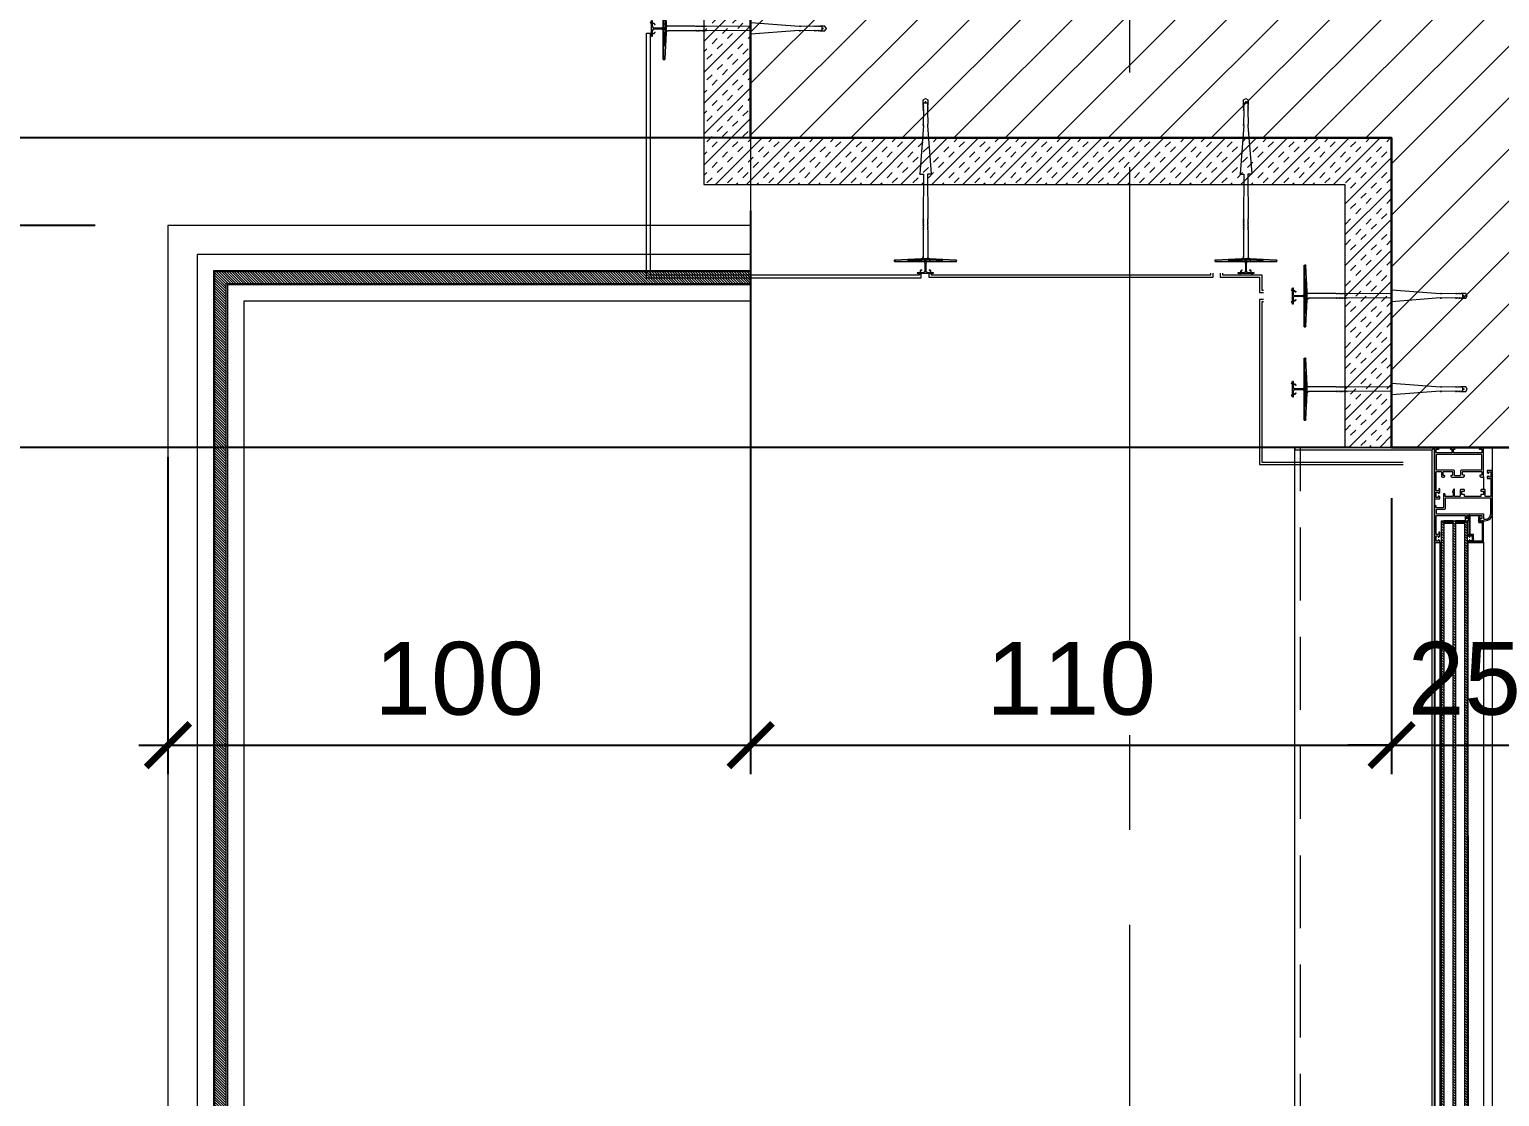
# Model space of a CAD drawing. Header units: centimetres. Extents: x 105417 to 110818, y -55119 to -48326.
# Drawn here: x 106085.6 to 106337.9, y -51781.9 to -51598.7 of the extents above; entities that cross this region are included whole.
import ezdxf

# ---------------------------------------------------------------- set-up
doc = ezdxf.new("R2010")
doc.units = ezdxf.units.CM
doc.header["$LTSCALE"] = 50
doc.header["$MEASUREMENT"] = 0
for name, pattern in [('AUSGEZOGEN', [0]), ('AXES', [2, 1.25, -0.25, 0.25, -0.25]), ('CACHE', [0.375, 0.25, -0.125]), ('CORNER', [20, 0, -20])]:
    doc.linetypes.add(name, pattern=pattern)
doc.layers.get('0').update_dxf_attribs({"color": 8})
for name, color, linetype in [('AXES', 10, 'AXES'), ('BORD', 5, 'Continuous'), ('COTE 50ème', 1, 'Continuous')]:
    doc.layers.add(name, color=color, linetype=linetype)
for name, color, linetype, lineweight in [('CONSOLE ISOL.', 214, 'Continuous', 15), ('ISOLATION', 252, 'Continuous', 0), ('MACONNERIE COUPE', 7, 'Continuous', 30), ('MACONNERIE HACHURE', 253, 'Continuous', 13), ('WD_Corner', 154, 'Continuous', 5), ('WD_Dowel', 154, 'Continuous', 5), ('WD_Text_Legende', 154, 'AUSGEZOGEN', 5), ('WINDOWS', 21, 'Continuous', 5)]:
    doc.layers.add(name, color=color, linetype=linetype, lineweight=lineweight)
doc.layers.add('HYPALON', color=7, linetype='Continuous', true_color=0xffaa00)
doc.layers.add('WD_Assist1', color=6, linetype='CORNER', lineweight=0, plot=False)
doc.styles.add('RS_TXT_50', font='arial.ttf', dxfattribs={"height": 12.5})
doc.dimstyles.new('RS_50CM_LINEAIRE', dxfattribs={"dimscale": 5, "dimtxt": 12.5, "dimasz": 1.5, "dimexe": 1, "dimexo": 2.5, "dimgap": 1, "dimtad": 1, "dimdec": 1, "dimrnd": 0.5, "dimdsep": 46, "dimtxsty": 'RS_TXT_50', "dimblk1": 'ARCHTICK', "dimblk2": 'ARCHTICK', "dimsah": 1, "dimcen": 2.5, "dimdle": 1, "dimclrt": 4, "dimadec": 0, "dimazin": 2, "dimtfac": 1, "dimtdec": 1, "dimtix": 1, "dimtmove": 2, "dimatfit": 3, "dimfxl": 1, "dimtolj": 1, "dimtzin": 0, "dimarcsym": 0})

# ---------------------------------------------------------------- blocks, each defined once
blk = doc.blocks.new('DRITARE POS 1')
at = {"layer": 'WINDOWS'}
h = blk.add_hatch(dxfattribs=at)
h.set_pattern_fill('ANSI31', color=140, scale=2.5, angle=450)
h.set_pattern_definition([(135, (-46708.9128, -43897.46996), (-0.2209708691, -0.2209708691), [])])
h.paths.add_polyline_path([(-8.71, -124.96), (-8.71, -12.58), (-8.31, -12.58), (-8.31, -124.96)])
h.paths.add_polyline_path([(-6.71, -124.96), (-6.71, -12.58), (-6.31, -12.58), (-6.31, -124.96)])
h.paths.add_polyline_path([(-4.71, -124.96), (-4.71, -12.58), (-4.31, -12.58), (-4.31, -124.96)])
at = {"layer": 'WINDOWS', "transparency": 33554559}
h = blk.add_hatch(dxfattribs=at)
h.set_pattern_fill('ANSI31', color=140, angle=450)
h.set_pattern_definition([(135, (-46708.90849, -43880.46996), (-0.08838834765, -0.08838834765), [])])
h.paths.add_polyline_path([(-6.71, -12.58), (-8.31, -12.58), (-8.31, -12.98), (-6.71, -12.98)])
h.paths.add_polyline_path([(-4.71, -12.58), (-6.31, -12.58), (-6.31, -12.98), (-4.71, -12.98)])
h.paths.add_polyline_path([(-6.71, -124.56), (-8.31, -124.56), (-8.31, -124.96), (-6.71, -124.96)])
h.paths.add_polyline_path([(-4.71, -124.56), (-6.31, -124.56), (-6.31, -124.96), (-4.71, -124.96)])
h = blk.add_hatch(dxfattribs=at)
h.set_pattern_fill('ANSI31', color=256, angle=450)
h.set_pattern_definition([(135, (-46708.71279, -43842.46996), (-0.08838834765, -0.08838834765), [])])
h.paths.add_polyline_path([(-1.74, -12.58), (-1.74, -12.64), (-2.09, -12.64, -0.414214), (-2.15, -12.58), (-2.15, -12.21, -0.247394), (-2.13, -12.16, 1.657435), (-2.37, -12.03), (-2.37, -12.77, 0.414214), (-2.28, -12.86), (-1.81, -12.86, -0.414214), (-1.72, -12.95), (-1.72, -16, -0.414214), (-1.81, -16.09), (-3.16, -16.09, -0.414214), (-3.22, -16.03), (-3.22, -15.03, 0.414214), (-3.31, -14.93), (-3.76, -14.93, -0.414214), (-3.82, -14.88), (-3.82, -11.74, 0.737396), (-3.99, -11.69), (-4.23, -12.04, 0.603122), (-4.15, -12.19), (-4.08, -12.19, -0.414214), (-4.02, -12.25), (-4.02, -14.93), (-4.06, -14.93, 0.414214), (-4.12, -14.99), (-4.12, -15.19, 0.250765), (-4.09, -15.24), (-3.92, -15.37, 0.599022), (-3.84, -15.33), (-3.84, -15.25, -0.414214), (-3.78, -15.19), (-3.52, -15.19, -0.414214), (-3.46, -15.25), (-3.46, -16, -0.414214), (-3.52, -16.05), (-3.78, -16.05, -0.414214), (-3.84, -16), (-3.84, -15.92, 0.599022), (-3.92, -15.88), (-4.09, -16.01, 0.250765), (-4.12, -16.05), (-4.12, -16.26, 0.414214), (-4.06, -16.31), (-1.55, -16.31, 0.414214), (-1.5, -16.26), (-1.5, -12.64), (-1.5, -12.58)])
at = {"layer": 'WINDOWS', "color": 165, "linetype": 'CACHE'}
blk.add_line((-32.9, -270), (-32.9, 0), dxfattribs=at)
at = {"layer": 'WINDOWS'}
for p, q in [((-1.5, -4.97), (-1.5, -7.22)), ((-9.9, -8.75), (-9.9, -10.08)), ((-0.01, -11.48), (0, -126.13)), ((-9.89, -16.28), (-9.89, -121.28)), ((-9, -16.26), (-9, -121.28)), ((-4.11, -121.28), (-4.12, -16.26)), ((-1.5, -16.26), (-1.49, -121.28))]:
    blk.add_line(p, q, dxfattribs=at)
at = {"layer": 'WINDOWS', "color": 165}
for points in [[(-9.9, 0), (-9.9, -270), (-33.9, -270), (-33.9, 0)], [(-9.9, 0), (-33.9, 0), (-33.9, -0.4), (-10.3, -0.4)], [(-10.3, -269.6), (-10.3, -0.4), (-9.9, 0), (-9.9, -270)], [(0, 0), (0, -270), (10, -270), (10, 0)]]:
    blk.add_lwpolyline(points, close=True, dxfattribs=at)
at = {"layer": 'WINDOWS'}
for points in [[(-7.08, -5), (-7.02, -5.06, 0.198912), (-6.98, -5.08), (-4.97, -5.08, 0.198912), (-4.93, -5.06), (-4.78, -4.91, 0.198912), (-4.76, -4.87), (-4.76, -4.8, 0.414214), (-4.82, -4.74), (-5.01, -4.74, -0.340481), (-5.14, -4.65), (-5.14, -4.24, -0.414214), (-5.04, -4.14), (-1.87, -4.14, -0.414214), (-1.78, -4.24), (-1.78, -4.65, -0.414214), (-1.87, -4.74), (-2.09, -4.74, 0.414214), (-2.15, -4.8), (-2.15, -4.87, 0.198912), (-2.13, -4.91), (-1.98, -5.06, 0.198912), (-1.94, -5.08), (-1.55, -5.08, 0.414214), (-1.5, -5.02), (-1.5, -0.06, 0.414214), (-1.55, 0), (-2.13, 0, 0.322823), (-2.19, -0.04), (-2.24, -0.21, 0.511918), (-2.19, -0.28), (-1.87, -0.28, -0.414214), (-1.78, -0.37), (-1.78, -0.84, -0.414214), (-1.87, -0.93), (-6.57, -0.93, -0.414214), (-6.67, -0.84), (-6.67, -0.37, -0.414214), (-6.57, -0.28), (-6.44, -0.28, 0.511918), (-6.39, -0.21), (-6.45, -0.04, 0.322823), (-6.5, 0), (-7.12, 0, 0.322823), (-7.17, -0.04), (-7.23, -0.21, 0.511918), (-7.17, -0.28), (-7.04, -0.28, -0.414214), (-6.95, -0.37), (-6.95, -0.84, -0.414214), (-7.04, -0.93), (-9.52, -0.93, -0.414214), (-9.62, -0.84), (-9.62, -0.37, -0.414214), (-9.52, -0.28), (-9.21, -0.28, 0.511918), (-9.15, -0.21), (-9.21, -0.04, 0.322823), (-9.26, 0), (-9.84, 0, 0.414214), (-9.9, -0.06), (-9.9, -8.75, 0.414214), (-9.84, -8.81), (-9.06, -8.81, 0.414214), (-9, -8.75), (-9, -8.51, 0.250765), (-9.03, -8.47), (-9.19, -8.35, 0.599022), (-9.28, -8.4), (-9.28, -8.51, -0.414214), (-9.34, -8.57), (-9.6, -8.57, -0.414214), (-9.65, -8.51), (-9.65, -7.73, -0.414214), (-9.6, -7.67), (-9.34, -7.67, -0.414214), (-9.28, -7.73), (-9.28, -7.8, 0.599022), (-9.19, -7.85), (-9.03, -7.74, 0.250765), (-9, -7.69), (-9, -7.16, 1), (-9.21, -7.16), (-9.21, -7.37, -0.414214), (-9.26, -7.43), (-9.56, -7.43, -0.414214), (-9.62, -7.37), (-9.62, -4.2, -0.414214), (-9.56, -4.14), (-8.83, -4.14, -0.414214), (-8.74, -4.24), (-8.74, -4.89, 0.414214), (-8.55, -5.08), (-8.3, -5.08, 0.198912), (-8.26, -5.06), (-8.2, -5, 0.198912), (-8.18, -4.96), (-8.18, -4.85, 0.414214), (-8.24, -4.8), (-8.4, -4.8, -0.414214), (-8.46, -4.74), (-8.46, -4.24, -0.414214), (-8.37, -4.14), (-6.91, -4.14, -0.414214), (-6.82, -4.24), (-6.82, -4.74, -0.414214), (-6.87, -4.8), (-7.04, -4.8, 0.414214), (-7.1, -4.85), (-7.1, -4.96, 0.198912)], [(0, -4.01, 0.414214), (-0.06, -3.96), (-0.84, -3.96, 0.414214), (-0.9, -4.01), (-0.9, -4.22, 0.250765), (-0.88, -4.27), (-0.71, -4.4, 0.599022), (-0.62, -4.35), (-0.62, -4.26, -0.414214), (-0.56, -4.2), (-0.3, -4.2, -0.414214), (-0.25, -4.26), (-0.25, -5.04, -0.414214), (-0.3, -5.1), (-0.56, -5.1, -0.414214), (-0.62, -5.04), (-0.62, -4.95, 0.599022), (-0.71, -4.9), (-0.88, -5.03, 0.250765), (-0.9, -5.08), (-0.9, -5.28, 0.414214), (-0.84, -5.34), (-0.34, -5.34, -0.414214), (-0.28, -5.39), (-0.28, -8.34, -0.414214), (-0.38, -8.44), (-1.12, -8.44, -0.414214), (-1.22, -8.34), (-1.22, -7.32, 0.414214), (-1.31, -7.22), (-1.87, -7.22, 0.414214), (-1.96, -7.32), (-1.96, -7.45, 0.414214), (-1.91, -7.5), (-1.55, -7.5, -0.414214), (-1.5, -7.56), (-1.5, -8.01, -0.414214), (-1.55, -8.06), (-1.91, -8.06, 0.414214), (-1.96, -8.12), (-1.96, -8.38, -0.414214), (-2.02, -8.44), (-4.71, -8.44, -0.414214), (-4.76, -8.38), (-4.76, -8.12, 0.414214), (-4.82, -8.06), (-5.17, -8.06, -0.414214), (-5.23, -8.01), (-5.23, -7.56, -0.414214), (-5.17, -7.5), (-4.82, -7.5, 0.414214), (-4.76, -7.45), (-4.76, -7.32, 0.414214), (-4.86, -7.22), (-5.42, -7.22, 0.414214), (-5.51, -7.32), (-5.51, -8.34, -0.414214), (-5.6, -8.44), (-6.39, -8.44, -0.414214), (-6.48, -8.34), (-6.48, -7.22, 0.809546), (-6.66, -7.19), (-6.85, -7.61, 0.543142), (-6.8, -7.69, -0.414214), (-6.74, -7.75), (-6.74, -8.34, -0.414214), (-6.84, -8.44), (-8.07, -8.44, -0.414214), (-8.12, -8.38), (-8.12, -8.03, 0.414214), (-8.18, -7.97), (-8.35, -7.97, 0.414214), (-8.4, -8.03), (-8.4, -10.25, -0.414214), (-8.5, -10.34), (-9.56, -10.34, -0.414214), (-9.62, -10.29), (-9.62, -10.08, 0.414214), (-9.67, -10.02), (-9.84, -10.02, 0.414214), (-9.9, -10.08), (-9.9, -16.26, 0.414214), (-9.84, -16.31), (-9.06, -16.31, 0.414214), (-9, -16.26), (-9, -16.05, 0.250765), (-9.03, -16.01), (-9.19, -15.88, 0.599022), (-9.28, -15.92), (-9.28, -16.02, -0.414214), (-9.34, -16.07), (-9.6, -16.07, -0.414214), (-9.65, -16.02), (-9.65, -15.23, -0.414214), (-9.6, -15.18), (-9.34, -15.18, -0.414214), (-9.28, -15.23), (-9.28, -15.33, 0.599022), (-9.19, -15.37), (-9.03, -15.24, 0.250765), (-9, -15.19), (-9, -14.62, 0.414214), (-9.06, -14.56), (-9.15, -14.56, 0.414214), (-9.21, -14.62), (-9.21, -14.88, -0.414214), (-9.26, -14.93), (-9.56, -14.93, -0.414214), (-9.62, -14.88), (-9.62, -11.7, -0.414214), (-9.56, -11.65), (-4.73, -11.65, -0.414214), (-4.68, -11.7), (-4.68, -12.53, 0.414214), (-4.62, -12.58), (-4.23, -12.58, 0.198912), (-4.19, -12.56), (-4.04, -12.41, 0.198912), (-4.02, -12.37), (-4.02, -12.3, 0.414214), (-4.08, -12.25), (-4.3, -12.25, -0.414214), (-4.4, -12.15), (-4.4, -11.74, -0.414214), (-4.3, -11.65), (-1.87, -11.65, -0.414214), (-1.78, -11.74), (-1.78, -12.15, -0.414214), (-1.87, -12.25), (-2.09, -12.25, 0.414214), (-2.15, -12.3), (-2.15, -12.37, 0.198912), (-2.13, -12.41), (-1.98, -12.56, 0.198912), (-1.94, -12.58), (-1.22, -12.58, 0.414214), (0, -11.37)], [(-1.5, -12.21, 0.414214), (-1.4, -12.3), (-1.18, -12.3), (-1.18, -12.3, 0.414214), (-0.28, -11.37), (-0.28, -8.77, 0.414214), (-0.34, -8.72), (-8.07, -8.72, 0.414214), (-8.12, -8.77), (-8.12, -10.53, -0.414214), (-8.22, -10.62), (-9.52, -10.62, 0.414214), (-9.62, -10.71), (-9.62, -11.27, 0.414214), (-9.52, -11.37), (-1.59, -11.37, -0.414214), (-1.5, -11.46)], [(-1.74, -12.64), (-2.09, -12.64, -0.414214), (-2.15, -12.58), (-2.15, -12.21, -0.247394), (-2.13, -12.16, 1.657435), (-2.37, -12.03), (-2.37, -12.77, 0.414214), (-2.28, -12.86), (-1.81, -12.86, -0.414214), (-1.72, -12.95), (-1.72, -16, -0.414214), (-1.81, -16.09), (-3.16, -16.09, -0.414214), (-3.22, -16.03), (-3.22, -15.03, 0.414214), (-3.31, -14.93), (-3.76, -14.93, -0.414214), (-3.82, -14.88), (-3.82, -11.74, 0.737396), (-3.99, -11.69), (-4.23, -12.04, 0.603122), (-4.15, -12.19), (-4.08, -12.19, -0.414214), (-4.02, -12.25), (-4.02, -14.93), (-4.06, -14.93, 0.414214), (-4.12, -14.99), (-4.12, -15.19, 0.250765), (-4.09, -15.24), (-3.92, -15.37, 0.599022), (-3.84, -15.33), (-3.84, -15.25, -0.414214), (-3.78, -15.19), (-3.52, -15.19, -0.414214), (-3.46, -15.25), (-3.46, -16, -0.414214), (-3.52, -16.05), (-3.78, -16.05, -0.414214), (-3.84, -16), (-3.84, -15.92, 0.599022), (-3.92, -15.88), (-4.09, -16.01, 0.250765), (-4.12, -16.05), (-4.12, -16.26, 0.414214), (-4.06, -16.31), (-1.55, -16.31, 0.414214), (-1.5, -16.26), (-1.5, -12.64), (-1.5, -12.58), (-1.74, -12.58)]]:
    blk.add_lwpolyline(points, format="xyb", close=True, dxfattribs=at)
for points in [[(-9.9, -270), (-9.9, 0), (0, 0), (0, -270)], [(-1.78, -1.27), (-1.83, -1.21), (-9.56, -1.21), (-9.62, -1.27), (-9.62, -3.81), (-9.56, -3.86), (-6.63, -3.86), (-6.54, -3.96), (-6.54, -4.7), (-6.44, -4.8), (-5.51, -4.8), (-5.42, -4.7), (-5.42, -3.96), (-5.32, -3.86), (-1.83, -3.86), (-1.78, -3.81)]]:
    blk.add_lwpolyline(points, close=True, dxfattribs=at)
at = {"layer": 'WINDOWS', "color": 140}
for points in [[(-8.71, -124.96), (-8.71, -12.58), (-8.31, -12.58), (-8.31, -124.96)], [(-6.71, -12.58), (-8.31, -12.58), (-8.31, -12.98), (-6.71, -12.98)], [(-6.71, -124.96), (-6.71, -12.58), (-6.31, -12.58), (-6.31, -124.96)], [(-4.71, -12.58), (-6.31, -12.58), (-6.31, -12.98), (-4.71, -12.98)], [(-4.71, -124.96), (-4.71, -12.58), (-4.31, -12.58), (-4.31, -124.96)]]:
    blk.add_lwpolyline(points, close=True, dxfattribs=at)
blk = doc.blocks.new('ankeri')
at = {"layer": 'WD_Assist1'}
for p, q in [((-2.32, 5.2), (-2.54, 0.59)), ((-2.22, 5.3), (-2.32, 5.2)), ((-2, 5.3), (-2.22, 5.3)), ((-2, -5.3), (-2, 5.3)), ((-29.75, 0.39), (-30, 0)), ((-30, 0), (-29.75, -0.39)), ((-2.76, 0.39), (-29.75, 0.39)), ((-2.54, 0.59), (-2.76, 0.39)), ((-29.75, -0.39), (-2.76, -0.39)), ((-2.76, -0.39), (-2.54, -0.59)), ((-2.54, -0.59), (-2.32, -5.2)), ((-2.32, -5.2), (-2.22, -5.3)), ((-2.22, -5.3), (-2, -5.3))]:
    blk.add_line(p, q, dxfattribs=at)
at = {"layer": 'WD_Corner', "lineweight": 5}
blk.add_lwpolyline([(-2, 0.1), (-1.85, 0.1, -1), (-1.75, 0.1), (-0.25, 0.1, 0.185242), (-0.1, 0.55), (-0.1, 0.72), (-0.15, 0.73), (-0.15, 0.74), (-0.1, 0.75), (-0.1, 0.85), (-0.3, 0.85), (-0.3, 0.8), (-0.32, 0.8), (-0.33, 0.85), (-0.38, 0.85), (-0.5, 0.73), (-0.47, 0.68), (-0.48, 0.68), (-0.53, 0.7), (-0.54, 0.69), (-0.51, 0.65), (-0.54, 0.62), (-0.61, 0.69), (-0.4, 0.9), (-0.1, 0.9), (-0.1, 1.4), (0, 1.4), (0.05, 1.2), (0, 1.2), (0.05, 1.1), (0, 1.1), (0.25, 1), (0, 1), (0, -1), (0.25, -1), (0, -1.1), (0.05, -1.1), (0, -1.2), (0.05, -1.2), (0, -1.4), (-0.1, -1.4), (-0.1, -0.9), (-0.4, -0.9), (-0.61, -0.69), (-0.54, -0.62), (-0.51, -0.65), (-0.54, -0.69), (-0.53, -0.7), (-0.48, -0.68), (-0.47, -0.68), (-0.5, -0.73), (-0.38, -0.85), (-0.33, -0.85), (-0.32, -0.8), (-0.3, -0.8), (-0.3, -0.85), (-0.1, -0.85), (-0.1, -0.75), (-0.15, -0.74), (-0.15, -0.73), (-0.1, -0.72), (-0.1, -0.55, 0.185242), (-0.25, -0.1), (-1.75, -0.1, -1), (-1.85, -0.1), (-2, -0.1)], format="xyb", close=True, dxfattribs=at)
at = {"layer": 'WD_Dowel'}
for p, q in [((-2.32, 5.2), (-2.54, 0.74)), ((-2, 5.3), (-2.22, 5.3)), ((-2.11, 5.3), (-2.11, -5.3)), ((-2, 5.3), (-2, -5.3)), ((-2.11, 2.94), (-2.32, 2.94)), ((-2.32, 2.94), (-2.32, 0.74)), ((-29.75, 0.39), (-30, 0)), ((-30, 0), (-29.75, -0.39)), ((-28.88, 0.39), (-29.75, 0.39)), ((-29.47, 0.05), (-29.25, 0.09)), ((-29.47, 0.05), (-29.47, -0.05)), ((-29.25, 0.29), (-29.04, 0.37)), ((-29.25, 0.29), (-29.25, -0.29)), ((-28.88, 0.39), (-29.04, 0.34)), ((-29.04, 0.34), (-29.04, 0.37)), ((-28.82, 0.39), (-28.88, 0.39)), ((-28.82, 0.39), (-28.82, 0.34)), ((-28.82, 0.34), (-28.66, 0.39)), ((-28.61, 0.39), (-28.66, 0.39)), ((-28.61, 0.39), (-28.66, 0.39)), ((-28.61, 0.39), (-28.61, 0.34)), ((-28.61, 0.34), (-28.44, 0.39)), ((-28.39, 0.39), (-28.44, 0.39)), ((-28.39, 0.39), (-28.39, 0.34)), ((-28.39, 0.34), (-28.23, 0.39)), ((-28.17, 0.39), (-28.23, 0.39)), ((-28.17, 0.39), (-28.17, 0.34)), ((-28.17, 0.34), (-28.01, 0.39)), ((-27.96, 0.39), (-28.01, 0.39)), ((-27.96, 0.39), (-27.96, 0.34)), ((-27.96, 0.34), (-25.61, 0.39)), ((-25.56, 0.39), (-25.61, 0.39)), ((-25.56, 0.39), (-25.56, 0.34)), ((-25.56, 0.34), (-25.4, 0.39)), ((-25.34, 0.39), (-25.4, 0.39)), ((-25.34, 0.34), (-17.05, 0.99)), ((-25.34, 0.39), (-25.34, 0.34)), ((-17, 0.99), (-17.05, 0.99)), ((-17, 0.99), (-17, 0.34)), ((-17, 0.34), (-9.36, 0.39)), ((-9.3, 0.39), (-9.36, 0.39)), ((-9.3, 0.39), (-9.3, 0.34)), ((-9.3, 0.34), (-9.14, 0.39)), ((-9.09, 0.39), (-9.14, 0.39)), ((-9.09, 0.39), (-9.09, 0.34)), ((-9.09, 0.34), (-8.93, 0.39)), ((-8.87, 0.39), (-8.93, 0.39)), ((-8.87, 0.39), (-8.87, 0.34)), ((-8.87, 0.34), (-8.71, 0.39)), ((-8.66, 0.39), (-8.71, 0.39)), ((-8.66, 0.39), (-8.66, 0.34)), ((-8.66, 0.34), (-8.5, 0.39)), ((-8.44, 0.39), (-8.5, 0.39)), ((-8.44, 0.39), (-8.44, 0.34)), ((-8.44, 0.34), (-8.28, 0.39)), ((-8.23, 0.39), (-8.28, 0.39)), ((-8.23, 0.39), (-8.23, 0.34)), ((-8.23, 0.34), (-8.06, 0.39)), ((-8.01, 0.39), (-8.06, 0.39)), ((-8.01, 0.39), (-8.01, 0.34)), ((-8.01, 0.34), (-7.85, 0.39)), ((-7.79, 0.39), (-7.85, 0.39)), ((-7.79, 0.39), (-7.79, 0.34)), ((-7.79, 0.34), (-7.63, 0.39)), ((-7.58, 0.39), (-7.63, 0.39)), ((-7.58, 0.39), (-7.58, 0.34)), ((-7.58, 0.34), (-7.42, 0.39)), ((-7.42, 0.39), (-2.76, 0.39)), ((-2.54, 0.74), (-2.54, -0.74)), ((-2.54, 0.74), (-2.11, 0.74)), ((-2.11, 0.1), (-2.54, 0.1)), ((-2.32, 0.1), (-2.32, 0.74)), ((-29.75, -0.39), (-28.88, -0.39)), ((-29.25, -0.1), (-29.47, -0.05)), ((-29.25, -0.29), (-29.04, -0.37)), ((-29.04, -0.37), (-29.04, -0.34)), ((-29.04, -0.34), (-28.88, -0.39)), ((-28.82, -0.39), (-28.88, -0.39)), ((-28.82, -0.39), (-28.82, -0.34)), ((-28.82, -0.34), (-28.66, -0.39)), ((-28.61, -0.39), (-28.66, -0.39)), ((-28.61, -0.39), (-28.61, -0.34)), ((-28.61, -0.34), (-28.44, -0.39)), ((-28.39, -0.39), (-28.44, -0.39)), ((-28.39, -0.39), (-28.39, -0.34)), ((-28.39, -0.34), (-28.23, -0.39)), ((-28.17, -0.39), (-28.23, -0.39)), ((-28.17, -0.39), (-28.17, -0.34)), ((-28.17, -0.34), (-28.01, -0.39)), ((-27.96, -0.39), (-28.01, -0.39)), ((-27.96, -0.39), (-27.96, -0.34)), ((-27.96, -0.34), (-25.61, -0.39)), ((-25.56, -0.39), (-25.61, -0.39)), ((-25.56, -0.39), (-25.56, -0.34)), ((-25.56, -0.34), (-25.4, -0.39)), ((-25.34, -0.39), (-25.4, -0.39)), ((-25.34, -0.39), (-25.34, -0.34)), ((-25.34, -0.34), (-17.05, -0.99)), ((-17, -0.99), (-17.05, -0.99)), ((-17, -0.99), (-17, -0.34)), ((-17, -0.34), (-9.36, -0.39)), ((-9.3, -0.39), (-9.36, -0.39)), ((-9.3, -0.39), (-9.3, -0.34)), ((-9.3, -0.34), (-9.14, -0.39)), ((-9.09, -0.39), (-9.14, -0.39)), ((-9.09, -0.39), (-9.09, -0.34)), ((-9.09, -0.34), (-8.93, -0.39)), ((-8.87, -0.39), (-8.93, -0.39)), ((-8.87, -0.39), (-8.87, -0.34)), ((-8.87, -0.34), (-8.71, -0.39)), ((-8.66, -0.39), (-8.71, -0.39)), ((-8.66, -0.39), (-8.66, -0.34)), ((-8.66, -0.34), (-8.5, -0.39)), ((-8.44, -0.39), (-8.5, -0.39)), ((-8.44, -0.39), (-8.44, -0.34)), ((-8.44, -0.34), (-8.28, -0.39)), ((-8.23, -0.39), (-8.28, -0.39)), ((-8.23, -0.39), (-8.23, -0.34)), ((-8.23, -0.34), (-8.06, -0.39)), ((-8.01, -0.39), (-8.06, -0.39)), ((-8.01, -0.39), (-8.01, -0.34)), ((-8.01, -0.34), (-7.85, -0.39)), ((-7.79, -0.39), (-7.85, -0.39)), ((-7.79, -0.39), (-7.79, -0.34)), ((-7.79, -0.34), (-7.63, -0.39)), ((-7.58, -0.39), (-7.63, -0.39)), ((-7.58, -0.39), (-7.58, -0.34)), ((-7.58, -0.34), (-7.42, -0.39)), ((-7.42, -0.39), (-2.76, -0.39)), ((-2.11, -0.1), (-2.54, -0.1)), ((-2.54, -0.74), (-2.11, -0.74)), ((-2.54, -0.74), (-2.32, -5.2)), ((-2.32, -0.74), (-2.32, -0.1)), ((-2.22, -2.94), (-2.32, -0.74)), ((-2.11, -2.94), (-2.22, -2.94)), ((-2, -5.3), (-2.22, -5.3))]:
    blk.add_line(p, q, dxfattribs=at)
for centre, major_axis, start_param, end_param in [((-2.22, 5.2), (0.108, 0), 1.570796, 3.141593), ((-2.76, 0.59), (0.216, 0), -1.570795, 0), ((-2.76, -0.59), (-0.216, 0), 3.141593, 4.712389), ((-2.22, -5.2), (0.108, 0), 3.141593, 4.712389)]:
    blk.add_ellipse(centre, major_axis=major_axis, ratio=0.909091, start_param=start_param, end_param=end_param, dxfattribs=at)
blk = doc.blocks.new('A$Ceb270309')
at = {"layer": 'AXES', "lineweight": 5, "ltscale": 1.3}
blk.add_line((-1265, 1580), (-1265, -1500), dxfattribs=at)
blk = doc.blocks.new('_ArchTick')
at = {"color": 0, "linetype": 'ByBlock', "const_width": 0.15}
blk.add_lwpolyline([(-0.5, -0.5), (0.5, 0.5)], dxfattribs=at)
blk = doc.blocks.new('*D983')
at = {"layer": 'COTE 50ème', "color": 0, "lineweight": -2, "ltscale": 0.5, "transparency": 16777216}
for p, q in [((106209.35, -51629.86), (106209.35, -51726.55)), ((106109.35, -51672.14), (106109.35, -51726.55)), ((106104.35, -51721.55), (106214.35, -51721.55))]:
    blk.add_line(p, q, dxfattribs=at)
at = {"layer": 'Defpoints', "color": 0, "ltscale": 0.5, "transparency": 16777216}
for p in [(106209.35, -51617.36), (106109.35, -51659.64), (106209.35, -51721.55)]:
    blk.add_point(p, dxfattribs=at)
at = {"layer": 'COTE 50ème', "color": 0, "lineweight": -2, "ltscale": 0.5, "transparency": 16777216, "xscale": 7.5, "yscale": 7.5, "zscale": 7.5, "rotation": 180}
blk.add_blockref('_ArchTick', (106109.35, -51721.55), dxfattribs=at)
at = {"layer": 'COTE 50ème', "color": 0, "lineweight": -2, "ltscale": 0.5, "transparency": 16777216, "xscale": 7.5, "yscale": 7.5, "zscale": 7.5}
blk.add_blockref('_ArchTick', (106209.35, -51721.55), dxfattribs=at)
at = {"layer": 'COTE 50ème', "color": 4, "ltscale": 0.5, "transparency": 16777216, "insert": (106159.35, -51710.17), "char_height": 12.5, "attachment_point": 5, "style": 'RS_TXT_50'}
blk.add_mtext('\\A1;100', dxfattribs=at)
blk = doc.blocks.new('*D984')
at = {"layer": 'COTE 50ème', "color": 0, "lineweight": -2, "ltscale": 0.5, "transparency": 16777216}
for p, q in [((106209.35, -51629.86), (106209.35, -51726.55)), ((106319.35, -51679.15), (106319.35, -51726.55)), ((106204.35, -51721.55), (106324.35, -51721.55))]:
    blk.add_line(p, q, dxfattribs=at)
at = {"layer": 'Defpoints', "color": 0, "ltscale": 0.5, "transparency": 16777216}
for p in [(106209.35, -51617.36), (106319.35, -51666.65), (106319.35, -51721.55)]:
    blk.add_point(p, dxfattribs=at)
at = {"layer": 'COTE 50ème', "color": 0, "lineweight": -2, "ltscale": 0.5, "transparency": 16777216, "xscale": 7.5, "yscale": 7.5, "zscale": 7.5, "rotation": 180}
blk.add_blockref('_ArchTick', (106209.35, -51721.55), dxfattribs=at)
at = {"layer": 'COTE 50ème', "color": 0, "lineweight": -2, "ltscale": 0.5, "transparency": 16777216, "xscale": 7.5, "yscale": 7.5, "zscale": 7.5}
blk.add_blockref('_ArchTick', (106319.35, -51721.55), dxfattribs=at)
at = {"layer": 'COTE 50ème', "color": 4, "ltscale": 0.5, "transparency": 16777216, "insert": (106264.35, -51710.17), "char_height": 12.5, "attachment_point": 5, "style": 'RS_TXT_50'}
blk.add_mtext('\\A1;110', dxfattribs=at)
blk = doc.blocks.new('*D985')
at = {"layer": 'COTE 50ème', "color": 0, "lineweight": -2, "ltscale": 0.5, "transparency": 16777216}
for p, q in [((106319.35, -51679.15), (106319.35, -51726.55)), ((106344.35, -51679.15), (106344.35, -51726.55)), ((106319.35, -51721.55), (106311.85, -51721.55)), ((106319.35, -51721.55), (106344.35, -51721.55)), ((106344.35, -51721.55), (106351.85, -51721.55))]:
    blk.add_line(p, q, dxfattribs=at)
at = {"layer": 'Defpoints', "color": 0, "ltscale": 0.5, "transparency": 16777216}
for p in [(106319.35, -51666.65), (106344.35, -51666.65), (106344.35, -51721.55)]:
    blk.add_point(p, dxfattribs=at)
at = {"layer": 'COTE 50ème', "color": 0, "lineweight": -2, "ltscale": 0.5, "transparency": 16777216, "xscale": 7.5, "yscale": 7.5, "zscale": 7.5}
blk.add_blockref('_ArchTick', (106319.35, -51721.55), dxfattribs=at)
at = {"layer": 'COTE 50ème', "color": 0, "lineweight": -2, "ltscale": 0.5, "transparency": 16777216, "xscale": 7.5, "yscale": 7.5, "zscale": 7.5, "rotation": 180}
blk.add_blockref('_ArchTick', (106344.35, -51721.55), dxfattribs=at)
at = {"layer": 'COTE 50ème', "color": 4, "ltscale": 0.5, "transparency": 16777216, "insert": (106331.85, -51710.17), "char_height": 12.5, "attachment_point": 5, "style": 'RS_TXT_50'}
blk.add_mtext('\\A1;25', dxfattribs=at)
blk = doc.blocks.new('*D1045')
at = {"layer": 'COTE 50ème', "color": 0, "lineweight": -2, "ltscale": 0.5, "transparency": 16777216}
for p, q in [((106056.92, -51945.47), (106056.92, -51665.47)), ((106312.44, -51670.47), (106051.92, -51670.47)), ((106323.94, -51940.47), (106051.92, -51940.47))]:
    blk.add_line(p, q, dxfattribs=at)
at = {"layer": 'Defpoints', "color": 0, "ltscale": 0.5, "transparency": 16777216}
for p in [(106056.92, -51670.47), (106324.94, -51670.47), (106336.44, -51940.47)]:
    blk.add_point(p, dxfattribs=at)
at = {"layer": 'COTE 50ème', "color": 0, "lineweight": -2, "ltscale": 0.5, "transparency": 16777216, "xscale": 7.5, "yscale": 7.5, "zscale": 7.5}
for p, rotation in [((106056.92, -51670.47), 90), ((106056.92, -51940.47), 270)]:
    blk.add_blockref('_ArchTick', p, dxfattribs=dict(at, rotation=rotation))
at = {"layer": 'COTE 50ème', "color": 4, "ltscale": 0.5, "transparency": 16777216, "insert": (106045.54, -51805.47), "char_height": 12.5, "attachment_point": 5, "rotation": 90, "style": 'RS_TXT_50'}
blk.add_mtext('\\A1;270', dxfattribs=at)
blk = doc.blocks.new('*D1046')
at = {"layer": 'COTE 50ème', "color": 0, "lineweight": -2, "ltscale": 0.5, "transparency": 16777216}
for p, q in [((106056.92, -51675.47), (106056.92, -51612.36)), ((106210.02, -51617.36), (106051.92, -51617.36)), ((106312.44, -51670.47), (106051.92, -51670.47))]:
    blk.add_line(p, q, dxfattribs=at)
at = {"layer": 'Defpoints', "color": 0, "ltscale": 0.5, "transparency": 16777216}
for p in [(106056.92, -51617.36), (106222.52, -51617.36), (106324.94, -51670.47)]:
    blk.add_point(p, dxfattribs=at)
at = {"layer": 'COTE 50ème', "color": 0, "lineweight": -2, "ltscale": 0.5, "transparency": 16777216, "xscale": 7.5, "yscale": 7.5, "zscale": 7.5}
for p, rotation in [((106056.92, -51617.36), 90), ((106056.92, -51670.47), 270)]:
    blk.add_blockref('_ArchTick', p, dxfattribs=dict(at, rotation=rotation))
at = {"layer": 'COTE 50ème', "color": 4, "ltscale": 0.5, "transparency": 16777216, "insert": (106045.54, -51643.92), "char_height": 12.5, "attachment_point": 5, "rotation": 90, "style": 'RS_TXT_50'}
blk.add_mtext('\\A1;53', dxfattribs=at)
blk = doc.blocks.new('*D1047')
at = {"layer": 'COTE 50ème', "color": 0, "lineweight": -2, "ltscale": 0.5, "transparency": 16777216}
for p, q in [((106056.92, -51622.36), (106056.92, -51522.36)), ((106209.35, -51527.36), (106051.92, -51527.36)), ((106210.02, -51617.36), (106051.92, -51617.36))]:
    blk.add_line(p, q, dxfattribs=at)
at = {"layer": 'Defpoints', "color": 0, "ltscale": 0.5, "transparency": 16777216}
for p in [(106056.92, -51527.36), (106221.85, -51527.36), (106222.52, -51617.36)]:
    blk.add_point(p, dxfattribs=at)
at = {"layer": 'COTE 50ème', "color": 0, "lineweight": -2, "ltscale": 0.5, "transparency": 16777216, "xscale": 7.5, "yscale": 7.5, "zscale": 7.5}
for p, rotation in [((106056.92, -51527.36), 90), ((106056.92, -51617.36), 270)]:
    blk.add_blockref('_ArchTick', p, dxfattribs=dict(at, rotation=rotation))
at = {"layer": 'COTE 50ème', "color": 4, "ltscale": 0.5, "transparency": 16777216, "insert": (106045.54, -51572.36), "char_height": 12.5, "attachment_point": 5, "rotation": 90, "style": 'RS_TXT_50'}
blk.add_mtext('\\A1;90', dxfattribs=at)
blk = doc.blocks.new('*D1059')
at = {"layer": 'COTE 50ème', "color": 0, "lineweight": -2, "ltscale": 0.5, "transparency": 16777216}
for p, q in [((106022.11, -50327.36), (106022.11, -51637.36)), ((106196.85, -50332.36), (106017.11, -50332.36)), ((106096.85, -51632.36), (106017.11, -51632.36))]:
    blk.add_line(p, q, dxfattribs=at)
at = {"layer": 'Defpoints', "color": 0, "ltscale": 0.5, "transparency": 16777216}
for p in [(106209.35, -50332.36), (106022.11, -51632.36), (106109.35, -51632.36)]:
    blk.add_point(p, dxfattribs=at)
at = {"layer": 'COTE 50ème', "color": 0, "lineweight": -2, "ltscale": 0.5, "transparency": 16777216, "xscale": 7.5, "yscale": 7.5, "zscale": 7.5}
for p, rotation in [((106022.11, -50332.36), 90), ((106022.11, -51632.36), 270)]:
    blk.add_blockref('_ArchTick', p, dxfattribs=dict(at, rotation=rotation))
at = {"layer": 'COTE 50ème', "color": 4, "ltscale": 0.5, "transparency": 16777216, "insert": (106010.72, -50982.36), "char_height": 12.5, "attachment_point": 5, "rotation": 90, "style": 'RS_TXT_50'}
blk.add_mtext('\\A1;1300', dxfattribs=at)
blk = doc.blocks.new('*D1060')
at = {"layer": 'COTE 50ème', "color": 0, "lineweight": -2, "ltscale": 0.5, "transparency": 16777216}
for p, q in [((106022.11, -51627.36), (106022.11, -51977.36)), ((106096.85, -51632.36), (106017.11, -51632.36)), ((106096.85, -51972.36), (106017.11, -51972.36))]:
    blk.add_line(p, q, dxfattribs=at)
at = {"layer": 'Defpoints', "color": 0, "ltscale": 0.5, "transparency": 16777216}
for p in [(106109.35, -51632.36), (106022.11, -51972.36), (106109.35, -51972.36)]:
    blk.add_point(p, dxfattribs=at)
at = {"layer": 'COTE 50ème', "color": 0, "lineweight": -2, "ltscale": 0.5, "transparency": 16777216, "xscale": 7.5, "yscale": 7.5, "zscale": 7.5}
for p, rotation in [((106022.11, -51632.36), 90), ((106022.11, -51972.36), 270)]:
    blk.add_blockref('_ArchTick', p, dxfattribs=dict(at, rotation=rotation))
at = {"layer": 'COTE 50ème', "color": 4, "ltscale": 0.5, "transparency": 16777216, "insert": (106010.72, -51802.36), "char_height": 12.5, "attachment_point": 5, "rotation": 90, "style": 'RS_TXT_50'}
blk.add_mtext('\\A1;340', dxfattribs=at)
blk = doc.blocks.new('*D1062')
at = {"layer": 'COTE 50ème', "color": 0, "lineweight": -2, "ltscale": 0.5, "transparency": 16777216}
for p, q in [((105995.75, -52042.36), (105995.75, -49967.36)), ((106966.85, -49972.36), (105990.75, -49972.36)), ((106196.86, -52037.36), (105990.75, -52037.36))]:
    blk.add_line(p, q, dxfattribs=at)
at = {"layer": 'Defpoints', "color": 0, "ltscale": 0.5, "transparency": 16777216}
for p in [(105995.75, -49972.36), (106979.35, -49972.36), (106209.36, -52037.36)]:
    blk.add_point(p, dxfattribs=at)
at = {"layer": 'COTE 50ème', "color": 0, "lineweight": -2, "ltscale": 0.5, "transparency": 16777216, "xscale": 7.5, "yscale": 7.5, "zscale": 7.5}
for p, rotation in [((105995.75, -49972.36), 90), ((105995.75, -52037.36), 270)]:
    blk.add_blockref('_ArchTick', p, dxfattribs=dict(at, rotation=rotation))
at = {"layer": 'COTE 50ème', "color": 4, "ltscale": 0.5, "transparency": 16777216, "insert": (105984.37, -51004.86), "char_height": 12.5, "attachment_point": 5, "rotation": 90, "style": 'RS_TXT_50'}
blk.add_mtext('\\A1;2065', dxfattribs=at)

msp = doc.modelspace()

# ---------------------------------------------------------------- hatches: boundary and pattern name
at = {"layer": 'ISOLATION', "transparency": 33554687}
h = msp.add_hatch(dxfattribs=at)
h.set_pattern_fill('INSUL', color=256, scale=10, angle=45)
h.set_pattern_definition([(45, (107309.3543, -53499.7897), (-2.6516504, 2.6516504), []), (45, (107308.4704, -53498.906), (-2.6516504, 2.6516504), [1.25, -1.25]), (45, (107307.5865, -53498.022), (-2.6516504, 2.6516504), [1.25, -1.25])])
h.paths.add_polyline_path([(106311.35, -51670.47), (106319.35, -51670.47), (106319.35, -51617.36), (106209.35, -51617.36), (106209.35, -51527.36), (106201.35, -51527.36), (106201.35, -51625.36), (106311.35, -51625.36)])
at = {"layer": 'MACONNERIE HACHURE'}
h = msp.add_hatch(dxfattribs=at)
h.set_pattern_fill('ANSI31', color=256, scale=50, style=0)
h.paths.add_polyline_path([(107979.35, -50366.36), (108090.35, -50366.36), (108090.35, -50324.36), (107979.35, -50324.36)])
h.paths.add_polyline_path([(107987.35, -50358.36), (108082.35, -50358.36), (108082.35, -50332.36), (107987.35, -50332.36)], flags=16)
h.paths.add_polyline_path([(106528.35, -50366.36), (106639.35, -50366.36), (106639.35, -50324.36), (106528.35, -50324.36)])
h.paths.add_polyline_path([(106536.35, -50358.36), (106631.35, -50358.36), (106631.35, -50332.36), (106536.35, -50332.36)], flags=16)
h.paths.add_polyline_path([(106399.35, -52012.36), (106344.35, -52012.36), (106344.35, -52037.36), (106399.35, -52037.36)])
h.paths.add_polyline_path([(106579.35, -52037.36), (106679.35, -52037.36), (106679.35, -52012.36), (106579.35, -52012.36)])
h.paths.add_polyline_path([(108409.35, -50417.36), (108409.35, -50357.36), (108384.35, -50357.36), (108384.35, -50417.36)])
h.paths.add_polyline_path([(107296.85, -50332.36), (107321.85, -50332.36), (107321.85, -50112.36), (107296.85, -50112.36)])
h.paths.add_polyline_path([(107614.35, -50142.36), (107639.35, -50142.36), (107639.35, -49972.36), (107521.85, -49972.36), (107521.85, -49997.36), (107614.35, -49997.36)])
h.paths.add_polyline_path([(107296.85, -50112.36), (107321.85, -50112.36), (107321.85, -49972.36), (107296.85, -49972.36)])
h.paths.add_polyline_path([(107004.35, -50142.36), (106979.35, -50142.36), (106979.35, -49972.36), (107096.85, -49972.36), (107096.85, -49997.36), (107004.35, -49997.36)])
h.paths.add_polyline_path([(108384.35, -50672.36), (108409.35, -50672.36), (108409.35, -50597.36), (108384.35, -50597.36)])
h.paths.add_polyline_path([(106209.35, -50417.36), (106209.35, -50357.36), (106234.35, -50357.36), (106234.35, -50417.36)])
h.paths.add_polyline_path([(106234.35, -50752.25), (106209.35, -50752.25), (106209.35, -50697.36), (106234.35, -50697.36)])
h.paths.add_polyline_path([(108384.35, -50752.25), (108409.35, -50752.25), (108409.35, -50697.36), (108384.35, -50697.36)])
h.paths.add_polyline_path([(106234.35, -51247.36), (106209.35, -51247.36), (106209.35, -51192.47), (106234.35, -51192.47)])
h.paths.add_polyline_path([(106754.35, -50947.8), (106869.35, -50947.8), (106869.35, -50997.8), (106754.35, -50997.8)])
h.paths.add_polyline_path([(106764.35, -50957.8), (106859.35, -50957.8), (106859.35, -50987.8), (106764.35, -50987.8)], flags=16)
h.paths.add_polyline_path([(107749.35, -50947.36), (107864.35, -50947.36), (107864.35, -50997.36), (107749.35, -50997.36)])
h.paths.add_polyline_path([(107759.35, -50957.36), (107854.35, -50957.36), (107854.35, -50987.36), (107759.35, -50987.36)], flags=16)
h.paths.add_polyline_path([(107059.35, -51297.36), (107079.35, -51297.36), (107079.35, -51307.36), (107059.35, -51307.36)])
h.paths.add_polyline_path([(107004.35, -50357.36), (107096.85, -50357.36), (107096.85, -50332.36), (107004.35, -50332.36)])
h.paths.add_polyline_path([(106619.47, -50617.36), (106644.47, -50617.36), (106644.47, -50672.36), (106619.47, -50672.36)])
h.paths.add_polyline_path([(106234.35, -51032.36), (106209.35, -51032.36), (106209.35, -50912.36), (106234.35, -50912.36)])
h.paths.add_polyline_path([(107044.35, -50768.68), (106979.35, -50768.68), (106979.35, -50746.68), (107004.35, -50746.68), (107004.35, -50756.68), (107044.35, -50756.68)])
h.paths.add_polyline_path([(106234.35, -50672.36), (106209.35, -50672.36), (106209.35, -50597.36), (106234.35, -50597.36)])
h.paths.add_polyline_path([(107149.35, -51567.36), (107059.35, -51567.36), (107059.35, -51487.36), (106906.35, -51487.36), (106906.35, -51582.35), (106894.35, -51582.35), (106894.35, -51462.36), (107059.35, -51462.36), (107059.35, -51407.36), (107079.35, -51407.36), (107079.35, -51511.36), (107149.35, -51511.36), (107149.35, -51462.36), (107184.35, -51462.36), (107184.35, -51482.36), (107174.35, -51482.36), (107174.35, -51532.36), (107149.35, -51532.36), (107149.35, -51516.36), (107079.35, -51516.36), (107079.35, -51542.36), (107149.35, -51542.36)])
h.paths.add_polyline_path([(106979.35, -50392.36), (107004.35, -50392.36), (107004.35, -50654.68), (106979.35, -50654.68), (106979.35, -50617.36), (106919.35, -50617.36), (106919.35, -50592.36), (106979.35, -50592.36)])
h.paths.add_polyline_path([(107039.35, -52012.36), (106906.35, -52012.36), (106906.35, -51858.36), (106894.35, -51858.36), (106894.35, -52012.36), (106859.35, -52012.36), (106859.35, -52037.36), (107039.35, -52037.36)])
h.paths.add_polyline_path([(106344.35, -51612.36), (106344.35, -51670.47), (106319.35, -51670.47), (106319.35, -51617.36), (106209.35, -51617.36), (106209.35, -51527.36), (106234.35, -51527.36), (106234.35, -51592.36), (106567.35, -51592.36), (106567.35, -51587.36), (106719.35, -51587.36), (106719.35, -51577.36), (106731.35, -51577.36), (106731.35, -51672.36), (106792.22, -51672.36), (106792.22, -51684.36), (106719.35, -51684.36), (106719.35, -51612.36)])
h.paths.add_polyline_path([(106782.35, -51277.36), (106782.35, -51371.36), (106770.35, -51371.36), (106770.35, -51297.36), (106632.35, -51297.36), (106632.35, -51463.36), (106770.35, -51463.36), (106770.35, -51453.36), (106782.35, -51453.36), (106782.35, -51475.36), (106731.35, -51475.36), (106731.35, -51485.36), (106719.35, -51485.36), (106719.35, -51475.36), (106612.35, -51475.36), (106612.35, -51297.36), (106344.35, -51297.36), (106344.35, -51277.36)])
h.paths.add_polyline_path([(107559.35, -51297.36), (107539.35, -51297.36), (107539.35, -51307.36), (107559.35, -51307.36)])
h.paths.add_polyline_path([(107614.35, -50357.36), (107521.85, -50357.36), (107521.85, -50332.36), (107614.35, -50332.36)])
h.paths.add_polyline_path([(107994.35, -50617.36), (107969.35, -50617.36), (107969.35, -50672.36), (107994.35, -50672.36)])
h.paths.add_polyline_path([(108384.35, -51032.36), (108409.35, -51032.36), (108409.35, -50912.36), (108384.35, -50912.36)])
h.paths.add_polyline_path([(107574.35, -50768.68), (107639.35, -50768.68), (107639.35, -50746.68), (107614.35, -50746.68), (107614.35, -50756.68), (107574.35, -50756.68)])
h.paths.add_polyline_path([(107129.19, -51192.36), (107079.35, -51192.36), (107079.35, -51152.36), (107129.19, -51152.36)])
h.paths.add_polyline_path([(107289.35, -51192.36), (107249.35, -51192.36), (107249.35, -51152.36), (107289.35, -51152.36)])
h.paths.add_polyline_path([(106344.35, -51940.47), (106319.35, -51940.47), (106319.35, -51987.36), (106344.35, -51987.36)])
h.paths.add_polyline_path([(106234.35, -51297.36), (106209.35, -51297.36), (106209.35, -51347.36), (106234.35, -51347.36)])
h.paths.add_polyline_path([(107489.52, -51192.36), (107539.35, -51192.36), (107539.35, -51152.36), (107489.52, -51152.36)])
h.paths.add_polyline_path([(107329.35, -51192.36), (107369.35, -51192.36), (107369.35, -51152.36), (107329.35, -51152.36)])
h.paths.add_polyline_path([(107174.35, -52012.36), (107194.35, -52012.36), (107194.35, -52037.36), (107174.35, -52037.36)])
h.paths.add_polyline_path([(107469.35, -51567.36), (107559.35, -51567.36), (107559.35, -51487.36), (107712.35, -51487.36), (107712.35, -51582.35), (107724.35, -51582.35), (107724.35, -51462.36), (107559.35, -51462.36), (107559.35, -51407.36), (107539.35, -51407.36), (107539.35, -51511.36), (107469.35, -51511.36), (107469.35, -51462.36), (107284.35, -51462.36), (107284.35, -51482.36), (107444.35, -51482.36), (107444.35, -51532.36), (107469.35, -51532.36), (107469.35, -51516.36), (107539.35, -51516.36), (107539.35, -51542.36), (107469.35, -51542.36)])
h.paths.add_polyline_path([(108274.35, -51940.47), (108299.35, -51940.47), (108299.35, -51987.36), (108274.35, -51987.36)])
h.paths.add_polyline_path([(107294.35, -50357.36), (107276.85, -50357.36), (107276.85, -50332.36), (107341.85, -50332.36), (107341.85, -50357.36), (107324.35, -50357.36), (107324.35, -50822.36), (107294.35, -50822.36)])
h.paths.add_polyline_path([(107639.35, -50392.36), (107614.35, -50392.36), (107614.35, -50654.68), (107639.35, -50654.68), (107639.35, -50617.36), (107699.35, -50617.36), (107699.35, -50592.36), (107639.35, -50592.36)])
h.paths.add_polyline_path([(107294.35, -52012.36), (107444.35, -52012.36), (107444.35, -52037.36), (107294.35, -52037.36)])
h.paths.add_polyline_path([(107579.35, -52012.36), (107712.35, -52012.36), (107712.35, -51858.36), (107724.35, -51858.36), (107724.35, -52012.36), (108274.35, -52012.36), (108274.35, -52037.36), (107579.35, -52037.36)])
h.paths.add_polyline_path([(108274.35, -51612.36), (108274.35, -51670.47), (108299.35, -51670.47), (108299.35, -51617.36), (108409.35, -51617.36), (108409.35, -51527.36), (108384.35, -51527.36), (108384.35, -51592.36), (108051.35, -51592.36), (108051.35, -51587.36), (107899.35, -51587.36), (107899.35, -51577.36), (107887.35, -51577.36), (107887.35, -51672.36), (107826.49, -51672.36), (107826.49, -51684.36), (107899.35, -51684.36), (107899.35, -51612.36)])
h.paths.add_polyline_path([(107836.35, -51277.36), (107836.35, -51371.36), (107848.35, -51371.36), (107848.35, -51297.36), (107986.35, -51297.36), (107986.35, -51463.36), (107848.35, -51463.36), (107848.35, -51453.36), (107836.35, -51453.36), (107836.35, -51475.36), (107887.35, -51475.36), (107887.35, -51485.36), (107899.35, -51485.36), (107899.35, -51475.36), (108006.35, -51475.36), (108006.35, -51297.36), (108274.35, -51297.36), (108274.35, -51277.36)])
h.paths.add_polyline_path([(108384.35, -51297.36), (108409.35, -51297.36), (108409.35, -51347.36), (108384.35, -51347.36)])
h.paths.add_polyline_path([(108384.35, -51247.36), (108409.35, -51247.36), (108409.35, -51192.47), (108384.35, -51192.47)])
h.paths.add_polyline_path([(106906.35, -51766.36), (107149.35, -51766.36), (107149.35, -51746.36), (106906.35, -51746.36), (106906.35, -51664.35), (106894.35, -51664.35), (106894.35, -51672.36), (106884.35, -51672.36), (106884.35, -51684.36), (106894.35, -51684.36), (106894.35, -51776.36), (106906.35, -51776.36)])
h.paths.add_polyline_path([(107712.35, -51766.36), (107469.35, -51766.36), (107469.35, -51746.36), (107712.35, -51746.36), (107712.35, -51664.35), (107724.35, -51664.35), (107724.35, -51672.36), (107734.35, -51672.36), (107734.35, -51684.36), (107724.35, -51684.36), (107724.35, -51776.36), (107712.35, -51776.36)])
at = {"layer": 'WINDOWS'}
h = msp.add_hatch(dxfattribs=at)
h.set_pattern_fill('ANSI31', color=140, scale=2.5, angle=450)
h.set_pattern_definition([(135, (107309.3543, -53499.7897), (-0.22097087, -0.22097087), [])])
h.paths.add_polyline_path([(106209.35, -51964.36), (106209.35, -51962.36), (106119.35, -51962.36), (106119.35, -51642.36), (106209.35, -51642.36), (106209.35, -51640.36), (106117.35, -51640.36), (106117.35, -51964.36)])

# ---------------------------------------------------------------- linework, layer by layer
at = {"layer": 'BORD', "lineweight": 5, "ltscale": 0.5}
msp.add_lwpolyline([(106209.35, -52037.36), (108409.35, -52037.36), (108409.35, -51972.36), (108509.35, -51972.36), (108509.35, -51632.36), (108409.35, -51632.36), (108409.35, -50332.36), (108279.35, -50332.36), (108279.35, -50132.36), (107639.35, -50132.36), (107639.35, -49972.36), (106979.35, -49972.36), (106979.35, -50132.36), (106339.47, -50132.36), (106339.47, -50332.36), (106209.35, -50332.36), (106209.35, -51632.36), (106109.35, -51632.36), (106109.35, -51972.36), (106209.35, -51972.36)], close=True, dxfattribs=at)
at = {"layer": 'CONSOLE ISOL.', "lineweight": 5, "ltscale": 0.5}
msp.add_lwpolyline([(107309.35, -50822.36), (107309.35, -49972.36), (106979.35, -49972.36), (106979.35, -50132.36), (106339.47, -50132.36), (106339.47, -50332.36), (106209.35, -50332.36), (106209.35, -51632.36), (106109.35, -51632.36), (106109.35, -51972.36), (106209.35, -51972.36), (106209.36, -52037.36), (107161.85, -52037.36), (107161.85, -51542.36), (107079.35, -51542.36), (107079.35, -51297.36), (107044.35, -51297.36), (107044.35, -50822.36)], close=True, dxfattribs=at)
at = {"layer": 'HYPALON', "lineweight": 5, "ltscale": 0.5}
for points in [[(106209.35, -51637.36), (106114.35, -51637.36), (106114.35, -51967.36), (106209.35, -51967.36)], [(106209.35, -51640.16), (106117.15, -51640.16), (106117.15, -51964.56), (106209.35, -51964.56)], [(106209.35, -51642.56), (106119.55, -51642.56), (106119.55, -51962.16), (106209.35, -51962.16)], [(106209.35, -51645.36), (106122.35, -51645.36), (106122.35, -51959.36), (106209.35, -51959.36)]]:
    msp.add_lwpolyline(points, dxfattribs=at)
at = {"layer": 'ISOLATION', "lineweight": 5, "ltscale": 0.5}
msp.add_lwpolyline([(106311.35, -51670.47), (106319.35, -51670.47), (106319.35, -51617.36), (106209.35, -51617.36), (106209.35, -51527.36), (106201.35, -51527.36), (106201.35, -51625.36), (106311.35, -51625.36)], close=True, dxfattribs=at)
at = {"layer": 'MACONNERIE COUPE'}
msp.add_lwpolyline([(106344.35, -51612.36), (106344.35, -51670.47), (106319.35, -51670.47), (106319.35, -51617.36), (106209.35, -51617.36), (106209.35, -51527.36), (106234.35, -51527.36), (106234.35, -51592.36), (106567.35, -51592.36), (106567.35, -51587.36), (106719.35, -51587.36), (106719.35, -51577.36), (106731.35, -51577.36), (106731.35, -51672.36), (106792.22, -51672.36), (106792.22, -51684.36), (106719.35, -51684.36), (106719.35, -51612.36)], close=True, dxfattribs=at)
at = {"layer": 'WD_Corner', "lineweight": 5, "ltscale": 0.5}
msp.add_lwpolyline([(106192.36, -51599.59), (106192.11, -51599.59), (106192.11, -51640.84), (106238.36, -51640.84), (106238.36, -51640.59), (106238.56, -51640.59), (106238.56, -51641.44), (106191.51, -51641.44), (106191.51, -51599.39), (106192.36, -51599.39)], close=True, dxfattribs=at)
for points in [[(106239.96, -51640.59), (106239.96, -51641.24), (106288.76, -51641.24), (106288.76, -51640.59)], [(106240.36, -51640.59), (106240.36, -51640.84), (106288.36, -51640.84), (106288.36, -51640.59)], [(106289.96, -51640.59), (106289.96, -51641.24), (106296.7, -51641.24), (106296.7, -51643.87), (106297.35, -51643.87)], [(106290.36, -51640.59), (106290.36, -51640.84), (106297.1, -51640.84), (106297.1, -51643.47), (106297.35, -51643.47)], [(106297.35, -51645.07), (106296.7, -51645.07), (106296.7, -51673.37), (106321.35, -51673.37)], [(106297.35, -51645.47), (106297.1, -51645.47), (106297.1, -51672.97), (106321.35, -51672.97)]]:
    msp.add_lwpolyline(points, dxfattribs=at)
at = {"layer": 'WINDOWS', "color": 140}
msp.add_lwpolyline([(106209.35, -51964.36), (106209.35, -51962.36), (106119.35, -51962.36), (106119.35, -51642.36), (106209.35, -51642.36), (106209.35, -51640.36), (106117.35, -51640.36), (106117.35, -51964.36)], close=True, dxfattribs=at)

# ---------------------------------------------------------------- block references
at = {"lineweight": 5}
msp.add_blockref('DRITARE POS 1', (106336.65, -51670.47), dxfattribs=at)
at = {"layer": 'MACONNERIE COUPE', "lineweight": 5, "ltscale": 0.5}
msp.add_blockref('A$Ceb270309', (107539.35, -50862.36), dxfattribs=at)
at = {"layer": 'WD_Text_Legende', "rotation": 180}
for p in [(106192.36, -51598.58), (106302.35, -51644.47), (106302.35, -51660.47)]:
    msp.add_blockref('ankeri', p, dxfattribs=at)
at = {"layer": 'WD_Text_Legende', "xscale": -1, "rotation": 90}
for p in [(106239.36, -51640.59), (106294.36, -51640.59)]:
    msp.add_blockref('ankeri', p, dxfattribs=at)

# ---------------------------------------------------------------- dimensions: what is measured, and where the dimension line sits
at = {"layer": 'COTE 50ème', "ltscale": 0.5}
for base, p1, p2, picture, middle in [((105995.75, -49972.36), (106209.36, -52037.36), (106979.35, -49972.36), '*D1062', (105984.37, -51004.86)), ((106022.11, -51632.36), (106209.35, -50332.36), (106109.35, -51632.36), '*D1059', (106010.72, -50982.36)), ((106056.92, -51527.36), (106222.52, -51617.36), (106221.85, -51527.36), '*D1047', (106045.54, -51572.36)), ((106056.92, -51617.36), (106324.94, -51670.47), (106222.52, -51617.36), '*D1046', (106045.54, -51643.92)), ((106022.11, -51972.36), (106109.35, -51632.36), (106109.35, -51972.36), '*D1060', (106010.72, -51802.36)), ((106056.92, -51670.47), (106336.44, -51940.47), (106324.94, -51670.47), '*D1045', (106045.54, -51805.47))]:
    dim = msp.add_linear_dim(base=base, p1=p1, p2=p2, angle=90, dimstyle='RS_50CM_LINEAIRE', dxfattribs=at)
    dim.commit()
    dim.dimension.update_dxf_attribs({"geometry": picture, "text_midpoint": middle})
for base, p1, p2, picture, middle in [((106209.35, -51721.55), (106109.35, -51659.64), (106209.35, -51617.36), '*D983', (106159.35, -51710.17)), ((106319.35, -51721.55), (106209.35, -51617.36), (106319.35, -51666.65), '*D984', (106264.35, -51710.17)), ((106344.35, -51721.55), (106319.35, -51666.65), (106344.35, -51666.65), '*D985', (106331.85, -51710.17))]:
    dim = msp.add_linear_dim(base=base, p1=p1, p2=p2, dimstyle='RS_50CM_LINEAIRE', dxfattribs=at)
    dim.commit()
    dim.dimension.update_dxf_attribs({"geometry": picture, "text_midpoint": middle})

doc.saveas('drawing.dxf')
